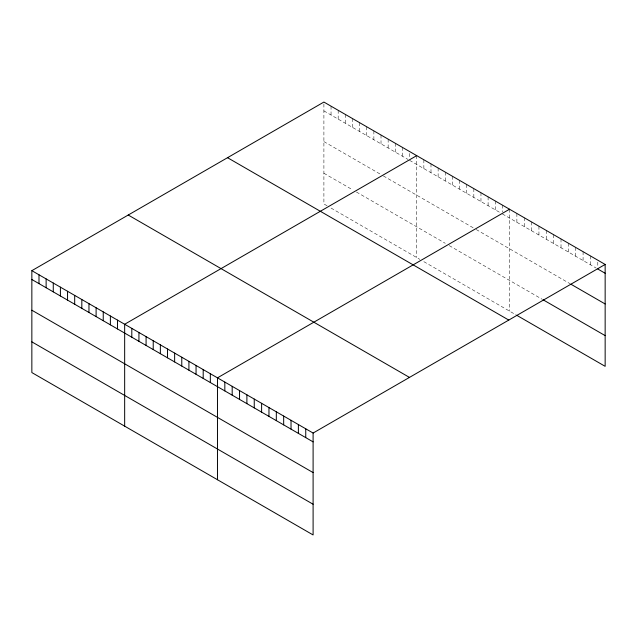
<?xml version="1.0" encoding="UTF-8"?>
<svg xmlns="http://www.w3.org/2000/svg" width="637" height="637" viewBox="0 0 637 637"><rect width="100%" height="100%" fill="white"/><g stroke="black" fill="none" stroke-linecap="round" stroke-linejoin="round"><path stroke-width="0.48" stroke-dasharray="3.19 2.39" d="M323.899 110.886L407.991 159.433M409.575 160.349L500.801 213.013M502.386 213.928L596.16 268.073M323.899 141.597L381.014 174.57M383.394 175.947L473.832 228.157M476.205 229.527L570.004 283.68M323.899 173.24L352.46 189.73M356.425 192.016L445.271 243.31M449.236 245.603L542.214 299.286M327.076 205.783L323.899 203.951L323.899 102.055M331.041 208.076L419.887 259.37M423.852 261.664L516.878 315.371M597.793 262.149L597.793 267.054M590.435 255.939L590.435 264.769M583.086 251.695L583.086 260.517M575.729 247.443L575.729 256.273M568.371 243.199L568.371 252.029M561.014 238.955L561.014 247.777M553.657 234.703L553.657 243.533M546.307 230.459L546.307 239.289M538.95 226.215L538.95 235.037M531.592 221.963L531.592 230.793M524.235 217.719L524.235 226.549M516.878 213.467L516.878 222.297M509.528 209.223L509.528 311.119M502.386 205.098L502.386 211.97M495.244 200.981L495.244 209.812M488.109 196.857L488.109 205.687M480.967 192.732L480.967 201.563M473.832 188.616L473.832 197.446M466.69 184.491L466.69 193.322M459.548 180.375L459.548 189.197M452.413 176.25L452.413 185.08M445.271 172.125L445.271 180.956M438.129 168.009L438.129 176.831M430.994 163.884L430.994 172.715M423.852 159.76L423.852 168.59M416.717 155.643L416.717 257.539M409.575 153.477L409.575 157.403M402.433 147.394L402.433 156.224M395.298 143.277L395.298 152.1M388.156 139.153L388.156 147.983M381.014 135.028L381.014 143.858M373.879 130.911L373.879 139.734M366.737 126.787L366.737 135.617M359.602 122.662L359.602 131.493M352.46 118.546L352.46 127.368M345.318 114.421L345.318 123.252M338.183 110.297L338.183 119.127M331.041 106.18L331.041 115.002"/><path stroke-width="0.96" d="M313.101 472.59L313.101 433.049L31.85 270.669L31.85 372.565L313.101 534.945L313.101 472.59L31.85 310.211M31.85 270.669L323.899 102.055L605.15 264.435L605.15 366.331L516.878 315.371M416.717 155.643L124.661 324.257L124.661 426.153M509.528 209.223L217.472 377.837L217.472 479.741M313.101 433.049L605.15 264.435M597.793 269.013L605.15 273.257M570.824 284.158L605.15 303.976M543.035 299.756L605.15 335.619M227.528 157.697L508.772 320.077M128.228 215.027L409.472 377.407M31.85 279.5L313.101 441.871M31.85 341.854L313.101 504.233M305.744 428.797L305.744 437.627M298.387 424.553L298.387 433.383M291.029 420.309L291.029 429.131M283.672 416.057L283.672 424.887M276.323 411.813L276.323 420.643M268.965 407.569L268.965 416.391M261.608 403.317L261.608 412.147M254.251 399.073L254.251 407.903M246.893 394.829L246.893 403.651M239.544 390.577L239.544 399.407M232.187 386.333L232.187 395.163M224.829 382.089L224.829 390.911M210.337 373.72L210.337 382.542M203.195 369.595L203.195 378.426M196.053 365.471L196.053 374.301M188.918 361.354L188.918 370.177M181.776 357.23L181.776 366.06M174.634 353.105L174.634 361.935M167.499 348.988L167.499 357.811M160.357 344.864L160.357 353.694M153.222 340.739L153.222 349.57M146.08 336.623L146.08 345.445M138.938 332.498L138.938 341.328M131.803 328.373L131.803 337.204M117.519 320.132L117.519 328.963M110.384 316.008L110.384 324.838M103.242 311.891L103.242 320.714M96.107 307.767L96.107 316.597M88.965 303.642L88.965 312.472M81.823 299.525L81.823 308.348M74.688 295.401L74.688 304.231M67.546 291.276L67.546 300.107M60.404 287.16L60.404 295.982M53.269 283.035L53.269 291.865M46.127 278.91L46.127 287.741M38.992 274.794L38.992 283.616"/></g></svg>
